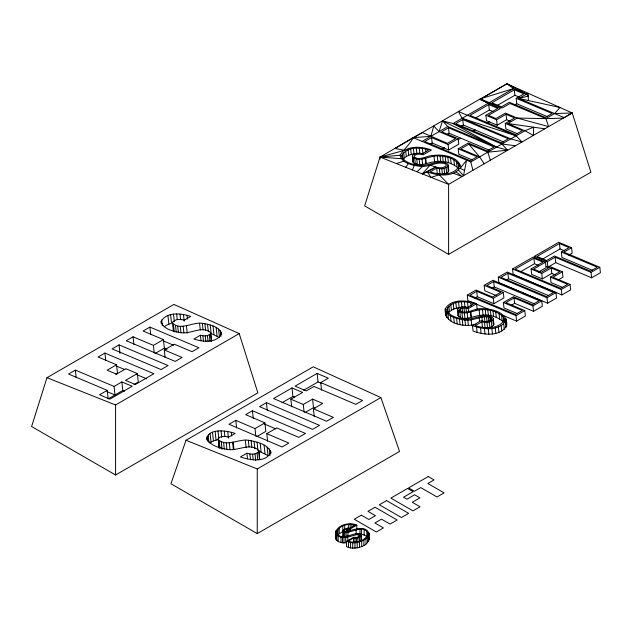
<?xml version="1.0" encoding="UTF-8"?>
<svg xmlns="http://www.w3.org/2000/svg" width="632" height="632" viewBox="0 0 632 632"><rect width="100%" height="100%" fill="white"/><g stroke="black" fill="none" stroke-linecap="round" stroke-linejoin="round"><path stroke-width="0.95" d="M356.827 529.6L356.827 525.113L350.096 529L346.573 528.937L343.998 530.722L344.582 531.702C351.771 531.077 366.434 523.296 369.238 534.538C365.083 541.972 354.189 544.831 346.541 541.269L346.541 546.648C353.391 550.346 370.06 546.909 368.764 537.437M356.827 525.113C349.686 521.811 337.512 524.639 335.466 532.808C340.482 542.24 352.853 534.372 360.019 534.23L360.517 534.719L359.971 535.983L357.522 537.374L353.438 537.287L346.541 541.269M342.947 530.714L343.026 531.457C350.634 535.138 362.594 522.925 368.259 533.408C366.26 541.008 355.129 543.749 348.224 541.142L353.557 538.061L356.401 538.338L359.434 537.232L360.856 536.236L361.528 534.482C354.173 530.367 341.952 542.817 336.508 532.681C338.262 525.453 348.825 522.877 355.31 525.176L349.978 528.257L347.395 528.068L343.468 529.916L342.947 530.714L343.026 536.845L343.468 529.916M219.083 448.143L218.238 438.466C220.884 435.669 225.261 436.191 228.618 437.178L235.104 433.433C227.212 430.653 207.375 427.406 206.862 439.904M345.712 537.405L345.712 542.793C341.817 543.354 335.323 541.79 335.521 536.979M211.333 341.335L210.646 332.63C202.556 325.322 191.109 334.107 181.724 332.764C174.329 331.603 163.443 329.651 161.073 321.57C166.698 311.434 181.368 313.322 190.769 316.403L184.212 320.195C180.476 319.018 175.822 318.844 172.868 321.83L172.528 323.094L173.46 331.642M259.389 459.393L258.836 450.505C250.335 442.218 237.822 451.224 227.718 449.478C220.133 448.009 209.729 445.994 206.664 438.008M458.69 168.515C452.346 162.708 443.032 160.18 434.579 161.768C427.848 162.25 418.471 168.049 412.83 161.942L412.459 155.417C415.011 152.881 419.016 152.841 422.279 153.758L428.883 149.95C420.185 147.161 406.929 146.427 401.818 155.464C403.319 162.851 413.123 164.47 419.514 165.402C428.82 166.461 438.616 158.798 447.409 163.878L448.167 165.063L448.76 170.506L448.333 171.746L446.721 173.01L443.174 174.124M412.83 161.942L412.759 158.134M457.394 310.209C464.149 316.893 474.577 309.277 482.453 309.617C489.895 309.182 497.763 311.702 503.254 316.782L503.846 322.225C497.502 316.419 488.188 313.891 479.735 315.479C473.013 315.961 463.627 321.759 457.995 315.652L457.623 309.119C460.167 306.591 464.172 306.544 467.435 307.468L474.039 303.652C465.342 300.872 452.085 300.137 446.974 309.174C448.483 316.561 458.279 318.18 464.67 319.113C473.976 320.171 483.772 312.508 492.565 317.588L493.323 318.773L493.916 324.216L493.489 325.456L489.847 327.581L485.929 327.889M457.995 315.652L458.216 314.562M46.973 377.691L31.6 426.513L115.577 475.003L257.872 392.851L239.204 333.593L173.895 304.419L46.973 377.691L115.577 404.97L239.204 333.593M404.448 150.337L394.992 148.409L413.202 137.657L430.858 136.338L433.765 126.021L439.035 131.622L455.585 138.598L447.409 143.314L422.397 132.586L413.202 137.657C409.884 144.428 403.919 149.207 400.04 155.211C401.699 163.435 412.68 165.165 419.767 166.335C428.551 167.733 437.51 160.473 445.86 164.099L446.326 164.952L445.994 165.853C441.397 169.953 434.966 166.516 430.005 165.197L422.294 173.871L427.311 171.912C437.834 175.846 454.305 177.813 460.894 166.611C457.513 156.041 442.084 154.082 432.367 155.535C426.679 155.733 419.056 161.35 414.055 156.625L414.3 155.859C416.662 153.655 420.241 153.845 423.116 154.832L431.435 150.029C422.871 146.869 412.712 145.7 404.448 150.337L380.014 157.06L364.64 205.882L448.609 254.364L590.904 172.212L572.244 112.962L506.927 83.787L479.783 99.453L500.315 108.507L488.433 115.364L495.978 118.547L505.434 113.089L517.221 118.058L548.616 126.598L545.874 118.634L509.961 103.498L502.1 108.04L480.312 98.853L380.014 157.06L380.14 159.019M476.591 303.731L468.273 308.542C465.405 307.555 461.826 307.357 459.456 309.569L459.211 310.328C465.666 315.487 474.577 307.895 481.797 308.669C491.996 308.653 508.468 312.374 506.651 325.764C500.054 336.967 483.591 335 473.068 331.065L472.467 325.622L480.999 320.701C484.31 321.767 488.425 322.146 491.151 319.563L491.491 318.662L491.024 317.809C482.674 314.183 473.708 321.443 464.923 320.045C457.837 318.876 446.856 317.146 445.197 308.922C451.28 298.438 466.74 300.066 476.591 303.731L477.192 309.174L475.525 310.138M439.035 131.622L442.519 120.973L453.104 123.493L501.863 144.049L515.499 145.723M448.333 171.746L447.733 166.303L448.167 165.063M493.489 325.456L492.897 320.013L493.323 318.773M186.013 440.259L170.94 483.764L257.248 533.59L399.543 451.446L380.883 397.567L313.235 366.813L186.013 440.259L257.248 468.952L380.883 397.567M472.467 325.622C482.998 329.556 499.462 331.524 506.058 320.321L505.9 318.504M412.396 169.937L414.308 165.473M405.697 167.275L408.493 163.498M413.202 137.657L470.848 161.95L524.908 130.745L533.637 127.206L533.376 135.398L524.908 130.745L507.765 123.517L517.221 118.058L545.874 118.634L554.643 113.57L559.968 107.48L518.73 98.434L528.17 93.275L528.376 100.551M416.259 148.093L416.859 153.536C411.827 153.916 406.329 155.377 402.987 159.398L402.387 153.955M467.325 307.484C460.633 306.662 452.796 307.808 448.143 313.109L447.551 307.666M554.643 113.57L572.244 112.962L563.357 118.089L545.874 118.634M416.97 171.754L422.634 166.327M172.528 323.094C180.641 330.994 192.673 321.751 202.327 323.323C209.263 324.485 219.336 326.238 221.579 333.901C216.618 343.429 202.595 341.857 193.858 339.029L200.415 335.244C203.725 336.192 207.904 336.39 210.495 333.743M342.813 526.085L342.813 531.472L337.915 534.696L337.915 529.316M218.19 439.611C226.619 447.298 238.541 438.734 248.344 440.243C256.442 441.728 267.668 443.956 270.93 452.386C265.48 463.145 249.853 460.088 240.421 456.952L246.915 453.199C250.699 454.416 255.573 454.961 258.591 451.809M412.238 156.499C418.984 163.182 429.42 155.567 437.297 155.906C445.062 155.677 454.487 157.945 458.99 164.699L459.069 166.335C453.334 175.941 439.438 174.977 430.1 171.928L436.696 168.112C440.378 169.258 444.841 169.147 447.733 166.303M503.254 316.782L504.225 320.045C498.49 329.651 484.594 328.687 475.256 325.63L481.861 321.822C485.534 322.96 489.998 322.857 492.897 320.013M209.698 443L213.403 440.899L217.929 439.714M164.115 326.839L166.445 325.235L171.525 323.228L170.593 314.681M480.32 99.145L506.927 83.787L526.424 93.994L528.249 96.119L518.73 98.434L563.91 117.481M422.089 141.402L447.804 126.558L496.562 147.106L507.686 150.226L501.863 144.049M489.255 102.621L513.579 88.583L526.424 93.994M429.871 144.349L432.169 143.03L448.681 149.989L458.753 144.175L458.153 138.732L448.088 144.546L431.569 137.579L424.696 141.552L470.24 160.749L477.121 156.783L458.216 148.812L458.816 154.255L472.309 159.951M458.216 148.812L468.28 143.006L487.185 150.969L494.058 146.995L448.515 127.798L441.634 131.772L458.153 138.732M462.75 119.582L455.727 123.635L501.271 142.832L508.302 138.779L462.75 119.582L463.351 125.025L503.538 141.963M510.111 121.194L506.643 119.732L497.187 125.191L486.529 120.704L485.929 115.253L497.811 108.396L488.741 104.572L469.987 115.403L515.53 134.6L522.411 130.634L505.26 123.406L505.861 128.849L517.592 133.794M516.178 98.323L523.889 93.868L514.29 89.823L491.862 102.771L501.46 106.824L509.321 102.281L545.266 117.434L552.123 113.476L516.178 98.323L516.771 103.766L547.328 116.644M446.816 134.569L449.107 133.241L489.302 150.179M461.005 126.376L463.351 125.025M475.699 117.892L489.342 110.015L492.968 111.548M497.439 105.339L514.89 95.266L519.251 97.107M514.488 105.086L516.771 103.766M413.889 165.3L416.441 163.822M441.168 149.547L444.58 147.58M458.224 139.704L460.783 138.226M472.72 131.33L475.28 129.852M487.217 122.964L489.768 121.486M485.929 115.253L496.586 119.748L506.042 114.289L514.717 117.947L505.26 123.406M107.243 390.355L99.579 394.779L109.913 399.132L132.191 386.263L121.865 381.91L114.06 386.421L75.374 370.115L68.556 374.049L107.243 390.355L108.183 398.903L122.798 390.458L124.52 391.184M134.055 384.533L138.266 382.099L137.334 373.552L125.531 380.361L135.287 384.477L153.924 373.717L104.912 353.059L98.079 357.001L116.533 364.783L117.465 373.33L115.759 374.318M119.069 344.882L112.093 348.911L161.105 369.57L168.088 365.541L119.069 344.882L120.009 353.43M167.069 349.298L164.344 348.153L163.404 339.605L153.41 345.372L133.068 336.801L126.234 340.751L175.254 361.409L182.079 357.459L164.304 349.97L165.142 357.57M164.304 349.97L174.306 344.195L192.081 351.692L198.914 347.742L149.903 327.084L143.069 331.034L163.404 339.605M507.686 150.226L487.793 152.17L468.897 144.207L460.72 148.923L479.617 156.894L484.207 163.791M116.533 364.783L107.14 370.202L116.47 374.136L125.863 368.717L137.334 373.552M155.18 353.446L164.344 348.153M572.244 112.962L448.609 184.339L380.014 157.06L400.04 155.211M256.75 436.649L265.819 431.411L264.927 422.879L255.028 428.599L235.791 420.359L229.029 424.269L282.07 446.974L288.832 443.072L266.822 433.647L267.62 441.231M266.822 433.647L276.721 427.935L298.731 437.352L305.493 433.449L252.452 410.745L245.69 414.647L264.927 422.879M266.451 402.663L259.547 406.653L312.587 429.357L319.5 425.368L266.451 402.663L267.249 410.247M291.684 406.755L290.886 399.171L302.57 392.425L292.008 387.906L273.561 398.555L326.602 421.26L333.372 417.357L313.401 408.809L314.199 416.393M320.724 382.565L328.308 378.189L317.13 373.401L295.073 386.136L306.251 390.924L313.978 386.46L355.848 404.377L362.594 400.483L320.724 382.565L321.522 390.149M490.416 310.067L467.846 300.555L467.253 295.112L476.022 290.048L492.573 297.024L500.742 292.3L484.191 285.324L484.791 290.767L496.112 295.547M484.191 285.324L492.96 280.268L541.719 300.816L542.319 306.259L533.55 311.323L514.646 303.352L511.375 305.24M498.269 277.203L507.204 272.044L555.962 292.592L556.555 298.035L547.62 303.202L498.861 282.646L498.269 277.203L547.02 297.751L555.962 292.592M558.246 279.937L562.97 277.211L562.377 271.768L552.921 277.227L570.064 284.447L570.664 289.891L561.895 294.954L513.137 274.407L512.544 268.963L533.195 257.034L545.471 262.217L546.072 267.66L538.432 272.068M534.617 258.148L534.419 256.331L558.743 242.285L571.581 247.705L572.181 253.148L568.761 255.123M282.006 402.734L292.908 396.438L294.67 397.188M303.605 390.26L318.03 381.933L321.467 383.403M475.035 298.059L477.326 296.732L493.845 303.7L503.909 297.885L503.309 292.442L493.244 298.257L476.726 291.289L469.853 295.262L515.396 314.46L522.277 310.486L503.372 302.523L503.973 307.966L517.474 313.654M503.372 302.523L513.445 296.708L532.341 304.679L539.222 300.706L493.671 281.509L486.798 285.482L503.309 292.442M507.915 273.285L500.884 277.345L546.435 296.542L553.458 292.49L507.915 273.285L508.507 278.728L548.694 295.673M555.267 274.904L551.799 273.443L542.343 278.902L531.686 274.407L531.085 268.963L542.975 262.106L533.906 258.283L515.143 269.113L560.687 288.31L567.568 284.337L550.417 277.116L551.017 282.559L562.749 287.505M561.334 252.034L569.045 247.578L559.446 243.533L537.018 256.481L546.617 260.526L554.477 255.992L590.422 271.144L597.287 267.186L561.334 252.034L561.935 257.477L592.484 270.354M491.98 288.279L494.271 286.952L534.459 303.889M506.169 280.087L508.507 278.728M520.855 271.602L534.498 263.726L538.124 265.25M541.766 259.531L560.047 248.976L564.408 250.817M545.471 262.217L533.59 269.074L541.134 272.258L550.591 266.799L562.377 271.768M534.419 256.331L547.257 261.743L555.117 257.208L591.038 272.345L599.808 267.281L600.4 272.724L591.631 277.788L555.718 262.651L547.857 267.186L546.143 266.467M571.581 247.705L563.886 252.144L599.808 267.281M290.886 399.171L303.297 404.488L312.595 399.116L322.699 403.445L313.401 408.809M531.085 268.963L541.75 273.459L551.199 268L559.873 271.657L550.417 277.116M305.043 412.53L313.496 407.648L315.178 408.367M541.719 300.816L532.95 305.88L514.053 297.909L505.877 302.633L524.773 310.596L525.374 316.04L516.605 321.103L503.064 315.4M467.253 295.112L516.004 315.66L524.773 310.596M512.544 268.963L561.295 289.511L570.064 284.447M422.294 173.871L435.835 166.99L427.311 171.912L431.063 177.363L439.256 174.803L448.609 184.339L448.609 254.364M396.367 163.562L404.038 161.144M445.197 308.922C443.743 324.145 464.117 327.297 475.311 324.445M380.014 157.06L401.115 158.672M507.765 123.517L544.808 128.802M484.215 327.66L482.453 327.265L481.861 321.822M366.86 531.259L366.86 536.647L364.143 535.028L361.417 534.372L361.417 528.984M462.039 118.334L516.139 135.801L521.945 142.002L510.798 138.89L462.039 118.334L458.492 111.509L516.139 135.801M453.199 173.223L462.15 176.518L456.043 171.857M218.561 329.067L219.494 337.614L211.167 333.53L210.227 324.982M267.131 447.061L268.031 455.593L257.975 450.695L257.074 442.163M163.546 340.988L173.524 345.198M116.738 366.197L124.907 369.641M136.71 374.618L146.695 378.821M106.895 391.556L114.992 394.968L114.06 386.421M264.137 423.89L275.829 428.899M464.567 170.442L460.167 168.389L466.613 160.165L463.517 175.728L458.548 170.142M506.927 83.787L513.579 88.583L480.312 98.853L488.038 103.332L453.104 123.493L496.562 147.106L442.519 120.973L447.804 126.558M468.897 144.207L479.617 156.894M493.165 323.031L493.916 324.216M505.813 322.739L506.501 323.947M487.793 152.17L490.393 160.22M470.848 161.95L472.902 170.308M591.038 272.345L591.631 277.788M559.446 243.533L560.047 248.976M561.295 289.511L561.895 294.954M555.117 257.208L555.718 262.651M551.199 268L551.799 273.443M547.257 261.743L547.857 267.186M547.02 297.751L547.62 303.202M541.75 273.459L542.343 278.902M533.906 258.283L534.498 263.726M514.29 89.823L514.89 95.266M532.95 305.88L533.55 311.323M506.042 114.289L506.643 119.732M496.586 119.748L497.187 125.191M514.053 297.909L514.646 303.352M516.004 315.66L516.605 321.103M488.741 104.572L489.342 110.015M506.058 320.321L506.651 325.764M505.324 322.099L505.916 327.542M504.146 318.41L504.447 321.135M503.704 323.853L504.297 329.296M501.555 315.171L502.148 320.614M501.2 325.567L501.792 331.01M499.043 313.575L499.636 319.018M493.671 281.509L494.271 286.952M498.356 326.934L498.956 332.377M495.725 312.003L496.317 317.446M493.244 298.257L493.845 303.7M495.251 327.913L495.844 333.356M493.007 310.976L493.6 316.419M490.353 310.225L490.946 315.668M491.024 317.809L491.317 320.535M491.277 321.277L491.878 326.72M491.878 328.506L492.47 333.949M489.761 317.059L490.156 320.693M489.255 322.138L489.847 327.581M487.754 309.743L488.354 315.186M488.307 316.672L488.797 321.206M488.236 328.703L488.828 334.146M486.514 316.6L487.106 322.043M486.98 322.518L487.58 327.961M485.226 309.53L485.818 314.973M484.381 316.837L484.981 322.281M484.507 322.415L485.099 327.858M482.453 309.617L483.053 315.06M484.42 328.514L485.013 333.957M481.924 317.39L482.319 321.017M479.135 310.036L479.735 315.479M476.726 291.289L477.326 296.732M480.518 327.937L481.118 333.38M479.19 318.101L479.585 321.735M458.99 164.699L459.188 166.516M476.536 326.973L477.128 332.416M458.097 163.072L458.587 167.614M456.391 161.46L456.991 166.903M470.714 302.736L471.109 306.362M470.88 311.86L471.472 317.303M453.879 159.872L454.479 165.315M470.342 312.003L470.935 317.446M471.132 319.713L471.725 325.156M448.515 127.798L449.107 133.241M468.273 308.542L468.668 312.168M467.498 302.12L468.099 307.563M450.561 158.292L451.161 163.735M467.167 312.698L467.759 318.141M467.791 320.037L468.391 325.48M448.088 144.546L448.681 149.989M466.021 307.958L466.519 312.5M464.402 301.804L465.002 307.247M447.843 157.265L448.444 162.708M463.991 307.8L464.488 312.334M464.362 312.966L464.954 318.417M464.923 320.045L465.515 325.488M462.158 308.068L462.648 312.603M461.415 301.796L462.016 307.247M445.189 156.515L445.789 161.958M446.121 167.567L446.721 173.01M461.937 312.824L462.537 318.267M462.237 319.752L462.837 325.196M460.475 308.772L460.775 311.497M444.091 168.428L444.691 173.871M459.899 312.248L460.491 317.691M442.598 156.033L443.198 161.476M458.563 302.096L459.156 307.539M459.456 309.569L459.654 311.386M459.464 319.184L460.064 324.627M458.161 311.268L458.761 316.719M457.623 309.119L457.916 311.845M441.823 168.807L442.416 174.25M440.07 155.82L440.662 161.263M455.846 302.696L456.446 308.139M456.604 318.338L457.197 323.782M439.343 168.705L439.943 174.148L437.297 173.555L436.696 168.112M437.297 155.906L437.889 161.35M453.278 303.605L453.879 309.048M453.65 317.209L454.25 322.652M450.853 304.806L451.446 310.249M433.979 156.325L434.579 161.768M431.569 137.579L432.169 143.03M450.426 315.66L451.027 321.103M448.839 306.204L449.439 311.647M447.969 314.049L448.562 319.492M446.974 309.174L447.377 312.808M446.271 312.382L446.871 317.825M425.557 149.026L425.849 151.751M425.723 158.15L426.316 163.593M425.186 158.3L425.778 163.743M422.342 148.409L422.942 153.853L419.838 153.544L419.245 148.101M422.002 158.988L422.603 164.431M419.206 159.264L419.798 164.707M416.78 159.114L417.381 164.557M414.734 158.545L415.335 163.988M413.407 148.386L413.999 153.829M413.004 157.565L413.597 163.009M410.689 148.986L411.29 154.429M408.122 149.895L408.714 155.338M405.697 151.103L406.289 156.546M403.682 152.502L404.275 157.945M401.818 155.464L402.015 157.281M221.295 332.282L221.5 334.178M220.276 330.647L220.9 336.35M216.144 327.534L217.076 336.082M213.023 326.041L213.956 334.597M210.646 332.63L211.578 341.177M209.295 334.778L210.029 341.422M207.517 324.169L208.347 331.768M207.415 335.56L208.039 341.264M204.887 323.616L205.613 330.267M205.25 335.9L205.874 341.604M202.327 323.323L203.054 329.967M202.896 335.797L203.52 341.493M199.57 323.308L200.297 329.951M200.415 335.244L201.039 340.94M187.056 315.313L187.475 319.113M186.4 325.543L187.23 333.143M183.47 314.538L184.196 321.19M183.154 326.167L183.888 332.819M180.001 314.088L180.626 319.792M180.262 326.365L180.989 333.017M176.66 313.962L177.284 319.666M177.71 326.144L178.437 332.795M175.506 325.504L176.233 332.148M173.5 314.159L174.329 321.759M173.413 324.327L174.242 331.926M173.286 325.63L173.492 327.526M167.922 315.526L168.863 324.074M161.697 319.918L162.321 325.614M161.073 321.57L161.279 323.473M153.41 345.372L154.24 352.972M149.903 327.084L150.732 334.683M133.068 336.801L133.897 344.401M121.865 381.91L122.798 390.458M104.912 353.059L105.742 360.659M75.374 370.115L76.203 377.715M317.13 373.401L318.03 381.933M312.595 399.116L313.496 407.648M303.297 404.488L304.095 412.072M292.008 387.906L292.908 396.438M270.543 450.648L270.844 453.484M269.279 448.862L269.975 455.498M264.113 445.236L265.013 453.768M260.218 443.388L261.111 451.919M258.836 450.505L259.728 459.037M255.028 428.599L255.826 436.183M257.066 453.073L257.761 459.709M252.452 410.745L253.25 418.329M254.048 441.231L254.846 448.815M255.012 453.894L255.715 460.531M251.141 440.591L251.836 447.227M252.61 454.195L253.211 459.883M249.901 453.966L250.501 459.654M248.344 440.243L249.048 446.879M246.915 453.199L247.515 458.887M245.342 440.204L246.14 447.788M235.791 420.359L236.589 427.943M233.161 442.037L233.958 449.621M232.6 442.163L233.398 449.747M231.32 432.288L231.723 436.08M229.266 442.748L229.961 449.384M227.718 431.474L228.413 438.11M226.272 442.906L226.967 449.542M224.289 430.992L224.889 436.68M223.61 442.629L224.305 449.265M221.042 430.834L221.737 437.47M221.279 441.918L222.077 449.502M219.217 440.788L220.015 448.372M217.985 431.016L218.783 438.6M218.238 438.466L219.035 446.05M215.141 431.522L216.041 440.054M212.51 432.367L213.403 440.899M210.085 433.536L210.985 442.068M208.149 434.927L208.947 442.511M207.012 436.42L207.509 441.16M445.797 314.365L445.939 316.095M361.528 539.87L361.559 540.7L361.528 534.482M369.27 533.266L369.238 539.926M368.685 535.857L368.685 541.245M368.259 533.408L368.259 535.201M367.8 532.31L367.8 535.904M367.611 537.192L367.611 542.572M366.007 538.535L366.007 543.923M364.143 529.64L364.143 535.028M363.89 539.91L363.89 545.29M361.686 541.032L361.686 546.419M360.856 536.236L360.856 541.624M360.517 534.719L360.517 536.513M359.971 528.944L359.971 533.432M360.019 534.23L360.019 536.023M359.434 537.232L359.434 541.719M359.466 541.893L359.466 547.28M359.276 534.016L359.276 536.702M358.226 534.04L358.226 537.635M357.902 537.951L357.902 541.545M357.222 542.477L357.222 547.865M356.401 538.338L356.401 542.825M356.116 529.592L356.116 534.079M354.947 538.369L354.955 548.173M353.636 524.655L353.636 526.448M353.557 538.061L353.557 542.548M352.719 542.825L352.719 548.213M351.921 524.355L351.921 527.048M350.57 542.588L350.57 547.976M350.16 524.268L350.16 528.755M350.096 529L350.096 530.793M348.951 528.684L348.951 532.27M348.516 542.066L348.516 547.454M348.366 524.402L348.366 528.889M347.948 532.081L347.948 536.576M347.837 537.018L347.837 541.506M347.782 528.66L347.782 532.247M346.573 528.937L346.573 532.531M346.162 532.413L346.162 536.9M344.685 525.311L344.685 529.798M344.756 532.413L344.756 536.9M344.416 530.153L344.416 531.954M343.982 537.54L343.982 542.928M343.721 532.089L343.721 536.576M342.465 537.453L342.465 542.841M340.996 537.168L340.996 542.548M339.21 528.194L339.21 533.582M338.191 535.991L338.191 541.379M337.03 530.446L337.03 534.032M336.801 535.012L336.801 540.399M336.556 531.583L336.556 534.277M336.05 530.335L336.05 533.029M335.892 533.953L335.892 539.341M335.521 531.591L335.466 538.195M257.248 468.952L257.248 533.59M115.577 404.97L115.577 475.003M361.354 515.159L354.268 519.251L376.348 532.002L383.434 527.91L374.879 522.964L381.491 519.149L390.047 524.094L397.141 520.002L375.06 507.251L367.966 511.343L375.463 515.673L368.851 519.488L361.354 515.159M386.571 500.599L379.342 504.778L401.431 517.521L408.651 513.35L386.571 500.599M407.585 488.465L390.884 498.111L412.973 510.861L420.059 506.769L412.293 502.282L419.94 497.866L414.608 494.785L406.961 499.201L403.54 497.226L413.146 491.68L407.585 488.465M428.243 476.544L408.58 487.896L414.394 491.254L420.754 487.588L437.02 496.973L444.106 492.881L427.84 483.488L434.066 479.901L428.243 476.544"/></g></svg>
